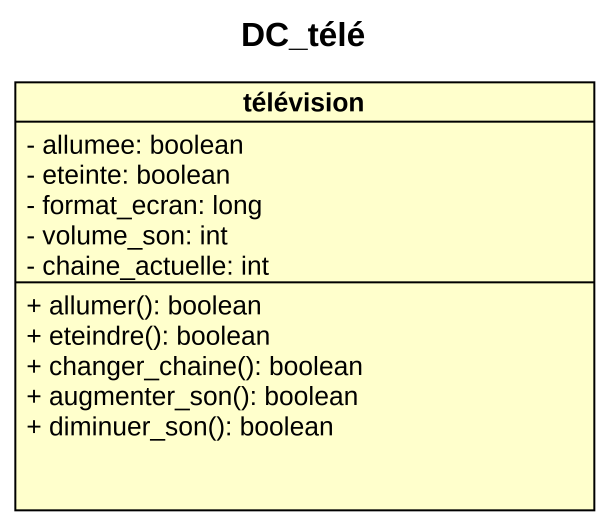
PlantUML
@startuml
title DC_télé
hide circle
hide empty members
skinparam classAttributeIconSize 0
class télévision {
  - allumee: boolean
  - eteinte: boolean
  - format_ecran: long
  - volume_son: int
  - chaine_actuelle: int
  + allumer(): boolean
  + eteindre(): boolean
  + changer_chaine(): boolean
  + augmenter_son(): boolean
  + diminuer_son(): boolean
}
@enduml
